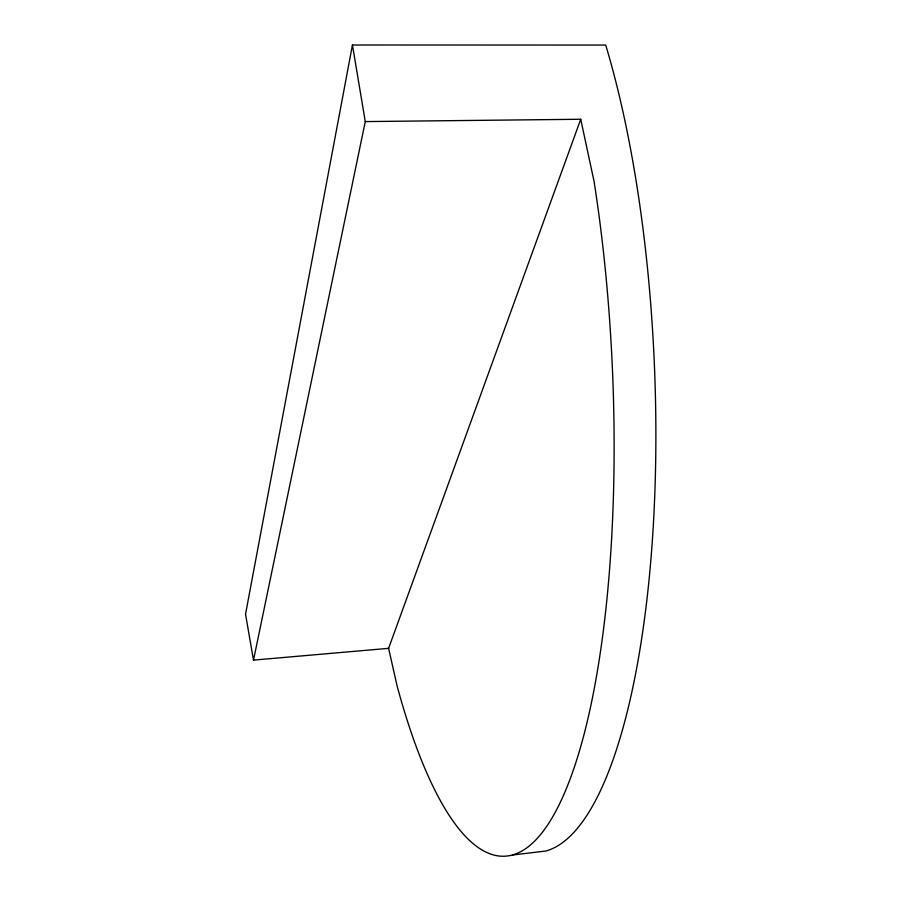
<?xml version="1.0" encoding="UTF-8"?>
<svg xmlns="http://www.w3.org/2000/svg" width="900" height="900" viewBox="0 0 900 900"><rect width="100%" height="100%" fill="white"/><g stroke="black" fill="none" stroke-linecap="round" stroke-linejoin="round"><path stroke-width="1.35" d="M512.494 855L545.726 851.04A482.276 137.88 87.6 0 0 651.825 547.852A482.276 137.88 87.6 0 0 605.7 45.056L352.44 45L245.531 614.149L253.496 660.116L388.609 648.337L580.725 119.261L365.276 121.59L253.496 660.116M388.609 648.337L397.103 685.957A484.684 129.634 87.4 0 0 568.373 783.607A484.684 129.634 87.4 0 0 594.056 181.328L580.725 119.261M352.44 45L365.276 121.59"/></g></svg>
